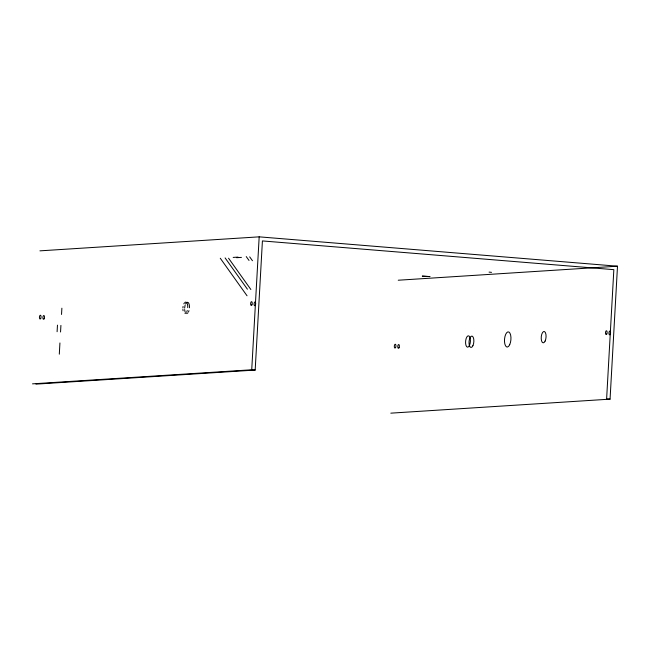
<?xml version="1.0" encoding="UTF-8"?>
<svg xmlns="http://www.w3.org/2000/svg" width="650" height="650" viewBox="0 0 650 650"><rect width="100%" height="100%" fill="white"/><g stroke="black" fill="none" stroke-linecap="round" stroke-linejoin="round"><path stroke-width="0.97" d="M57.102 331.711L57.468 325.13M59.304 354.177L59.93 342.956M60.547 331.996L60.913 325.414M61.531 314.454L61.88 308.197M32.5 383.849L251.729 369.777L259.179 236.844L617.5 266.207L610.066 399.141L390.821 413.156M35.945 384.134L255.174 370.061L262.413 240.931L613.844 269.661L606.621 398.856L610.066 399.141M182.902 307.946L183.064 306.467M184.624 308.092L185.104 305.224M186.802 311.716L187.249 310.513M188.524 311.862L188.971 310.651M183.836 303.875L184.389 302.941M185.559 304.013L186.111 303.079M186.249 312.658L184.998 313.495M187.972 312.796L186.721 313.633M184.998 302.331L185.64 302.104M186.721 302.477L187.362 302.242M39.934 250.851L259.179 236.844M233.171 257.416L238.014 257.108M236.616 257.701L241.451 257.392M398.247 280.223L617.5 266.207M491.522 272.342L489.068 272.114M251.729 369.777L255.174 370.061M249.689 256.864L252.46 260.748M246.244 256.579L249.023 260.463M228.556 258.213L250.859 289.502M225.111 257.928L247.414 289.217M220.269 258.237L247.041 295.791M185.104 312.073L184.624 309.562M182.902 309.416L183.064 310.773M186.249 302.258A5.712 2.405 -85.3 0 1 187.736 307.645M187.972 302.396A5.712 2.405 -85.3 0 1 189.459 307.783M422.337 276.144L429.869 276.583L422.337 276.144M606.799 333.962A1.901 0.804 -85.3 0 0 606.621 330.801A1.901 0.804 -85.3 0 0 605.499 333.19A1.901 0.804 -85.3 0 0 606.799 333.962M610.244 334.238A1.901 0.804 -85.3 0 0 610.066 331.086A1.901 0.804 -85.3 0 0 608.944 333.474A1.901 0.804 -85.3 0 0 610.244 334.238M251.916 304.858A1.901 0.804 -85.3 0 0 251.737 301.706A1.901 0.804 -85.3 0 0 250.616 304.094A1.901 0.804 -85.3 0 0 251.916 304.858M399.059 347.734A1.901 0.804 -85.3 0 0 398.881 344.581A1.901 0.804 -85.3 0 0 397.759 346.97A1.901 0.804 -85.3 0 0 399.059 347.734M469.479 345.41A5.712 2.405 -85.3 0 0 468.926 335.944A5.712 2.405 -85.3 0 0 465.579 343.119A5.712 2.405 -85.3 0 0 469.479 345.41M472.924 345.694A5.712 2.405 -85.3 0 0 472.371 336.229A5.712 2.405 -85.3 0 0 469.024 343.395A5.712 2.405 -85.3 0 0 472.924 345.694M545.122 341.079A5.712 2.405 -85.3 0 0 544.57 331.614A5.712 2.405 -85.3 0 0 541.222 338.78A5.712 2.405 -85.3 0 0 545.122 341.079M509.698 344.679A7.621 3.201 -85.3 0 0 508.966 332.061A7.621 3.201 -85.3 0 0 504.497 341.616A7.621 3.201 -85.3 0 0 509.698 344.679M255.361 305.142A1.901 0.804 -85.3 0 0 255.182 301.99A1.901 0.804 -85.3 0 0 254.061 304.379A1.901 0.804 -85.3 0 0 255.361 305.142M40.739 318.435A1.901 0.804 -85.3 0 0 40.56 315.283A1.901 0.804 -85.3 0 0 39.439 317.671A1.901 0.804 -85.3 0 0 40.739 318.435M44.184 318.711A1.901 0.804 -85.3 0 0 43.997 315.559A1.901 0.804 -85.3 0 0 42.884 317.947A1.901 0.804 -85.3 0 0 44.184 318.711M395.623 347.457A1.901 0.804 -85.3 0 0 395.436 344.297A1.901 0.804 -85.3 0 0 394.314 346.686A1.901 0.804 -85.3 0 0 395.623 347.457"/></g></svg>
